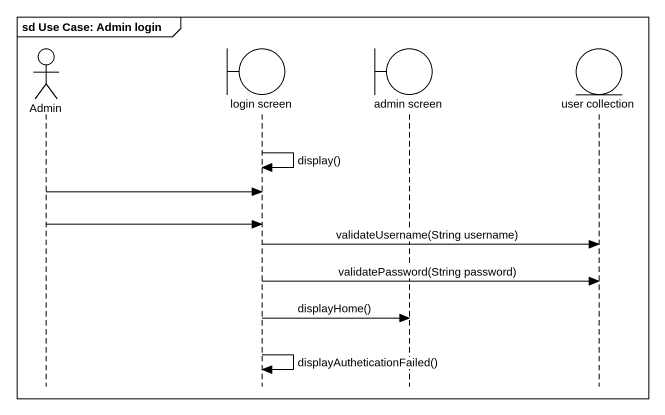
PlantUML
@startuml
mainframe sd Use Case: Admin login
hide footbox
actor Admin
boundary "login screen" as login_screen
boundary "admin screen" as admin_screen
entity "user collection" as user_collection

login_screen -> login_screen : display()
Admin -> login_screen
Admin -> login_screen
login_screen -> user_collection : validateUsername(String username)
login_screen -> user_collection : validatePassword(String password)
login_screen -> admin_screen : displayHome()
login_screen -> login_screen : displayAutheticationFailed()
@enduml
